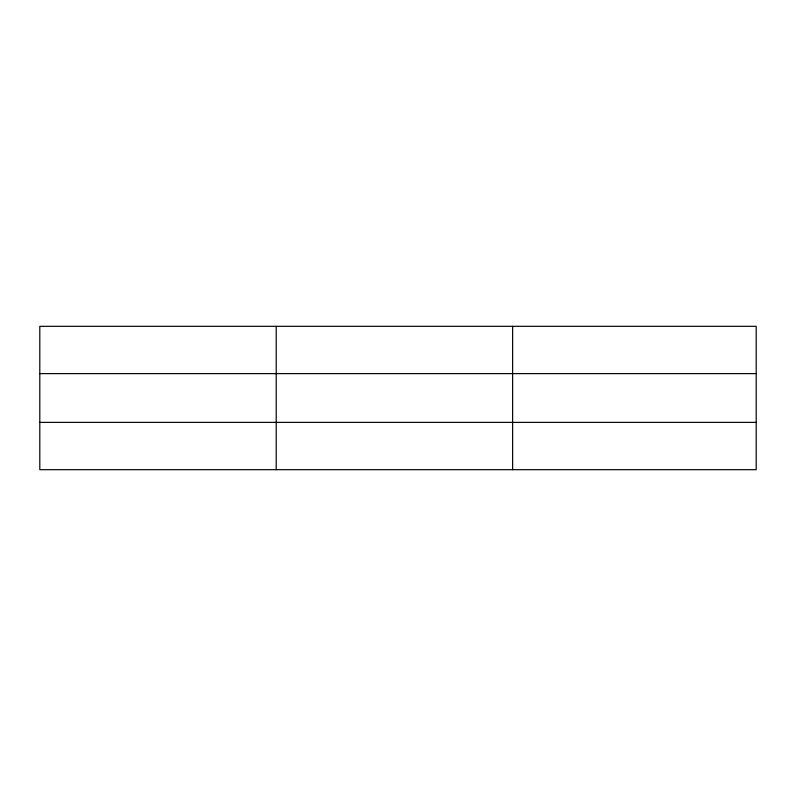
<?xml version="1.0" encoding="UTF-8"?>
<svg xmlns="http://www.w3.org/2000/svg" width="796" height="796" viewBox="0 0 796 796"><rect width="100%" height="100%" fill="white"/><g stroke="black" fill="none" stroke-linecap="round" stroke-linejoin="round"><path stroke-width="1.19" d="M276.212 469.68L276.212 326.32M512.624 469.68L512.624 326.32M756.2 373.623L756.2 326.32L39.8 326.32L39.8 469.68L756.2 469.68L756.2 373.623L39.8 373.623M39.8 422.377L756.2 422.377"/></g></svg>
